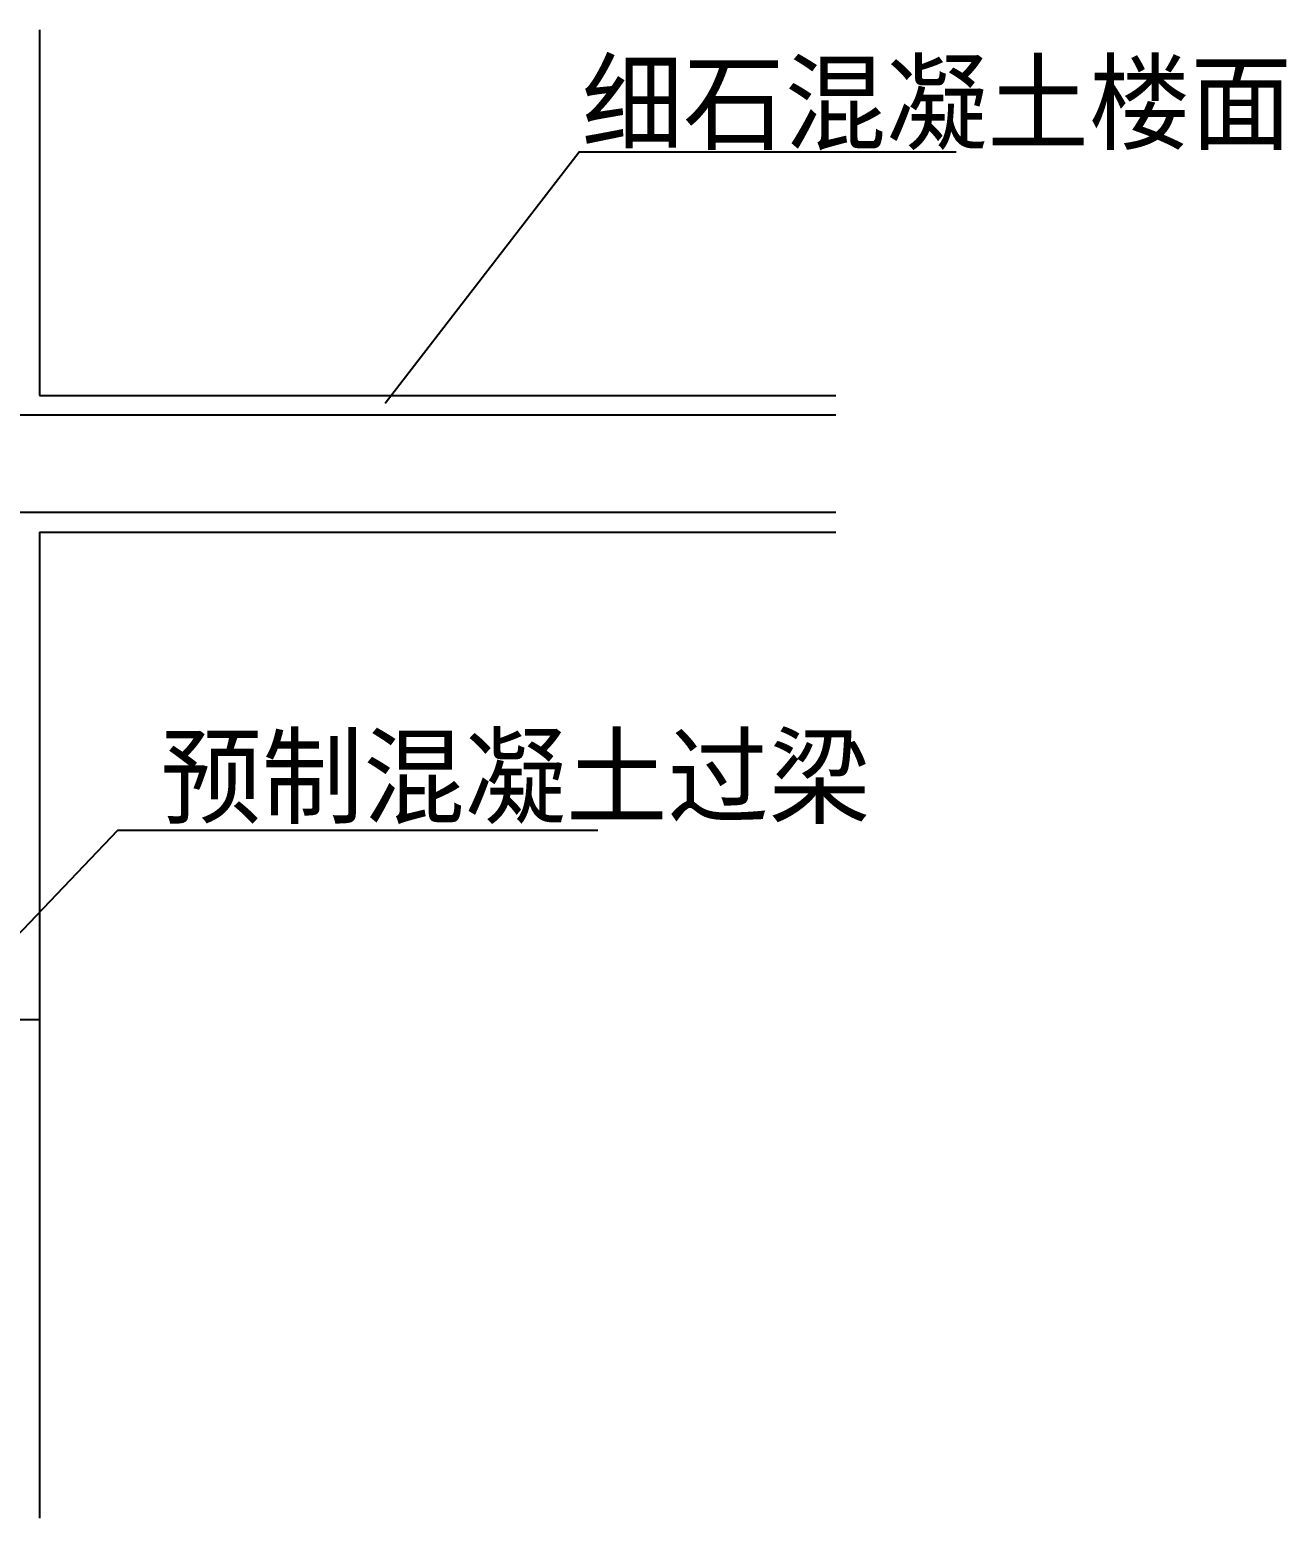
# Model space of a CAD drawing. Header units: metres. Extents: x 6758 to 8857, y -1174 to 2691.
# Drawn here: x 7568 to 8857, y 927 to 2453 of the extents above; entities that cross this region are included whole.
import ezdxf

# ---------------------------------------------------------------- set-up
doc = ezdxf.new("R2010")
doc.units = ezdxf.units.M
for name, color, linetype in [('PUB_DIM', 3, 'Continuous'), ('PUB_TEXT', 7, 'Continuous'), ('S_SURFACE', 6, 'Continuous'), ('WALL', 255, 'Continuous')]:
    doc.layers.add(name, color=color, linetype=linetype)

msp = doc.modelspace()

# ---------------------------------------------------------------- linework, layer by layer
at = {"layer": 'PUB_DIM'}
for points in [[(7932.58, 2070.16), (8131.69, 2327.65), (8518.2, 2327.65)], [(7526.27, 1493.85), (7658.51, 1632.15), (8150.83, 1632.15)]]:
    msp.add_lwpolyline(points, dxfattribs=at)
at = {"layer": 'S_SURFACE'}
for p, q in [((7578.29, 2452.93), (7578.29, 2077.88)), ((7578.29, 2077.88), (8394.93, 2077.88)), ((7578.29, 1937.88), (8394.93, 1937.88)), ((7578.29, 1937.88), (7578.29, 926.67)), ((7578.29, 1437.88), (7148.29, 1437.88))]:
    msp.add_line(p, q, dxfattribs=at)
at = {"layer": 'WALL'}
for p, q in [((8394.93, 2057.88), (7358.29, 2057.88)), ((8394.93, 1957.88), (7558.29, 1957.88))]:
    msp.add_line(p, q, dxfattribs=at)

# ---------------------------------------------------------------- texts
at = {"layer": 'PUB_TEXT'}
for s, p in [('细石混凝土楼面', (8134.35, 2338.28)), ('预制混凝土过梁', (7702.23, 1647.3))]:
    msp.add_text(s, height=80, dxfattribs=at).set_placement(p)

doc.saveas('drawing.dxf')
